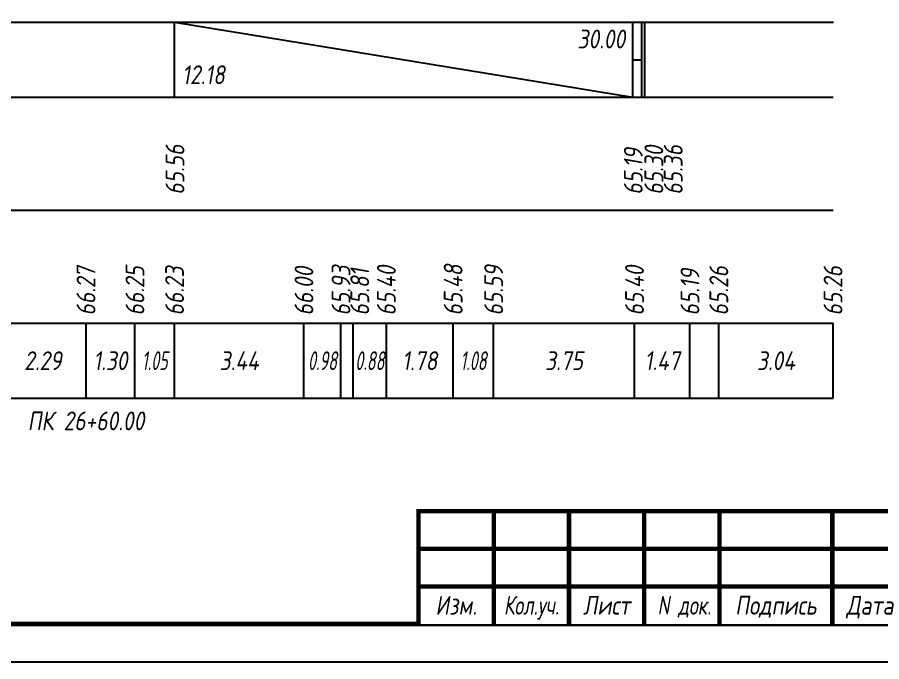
# Model space of a CAD drawing. Extents: x -717 to 1451, y -133302 to 233.
# Drawn here: x 146.6 to 261.5, y -41202.4 to -41116.8 of the extents above; entities that cross this region are included whole.
import ezdxf
from ezdxf.enums import TextEntityAlignment as Align

# ---------------------------------------------------------------- set-up
doc = ezdxf.new("R2010")
doc.units = 0
for name, color, linetype in [('Зарамочное оформление', 7, 'Continuous'), ('Код_510', 7, 'Continuous'), ('Код_516', 1, 'Continuous'), ('Подписи поперечников', 7, 'Continuous'), ('Таблица', 7, 'Continuous')]:
    doc.layers.add(name, color=color, linetype=linetype)
doc.styles.add('М', font='romand.shx', dxfattribs={"width": 0.8, "oblique": 10, "height": 2.5})

# ---------------------------------------------------------------- blocks, each defined once
blk = doc.blocks.new('Штамп')
at = {"linetype": 'Continuous'}
blk.add_wipeout([(199.95, -411.25), (384.95, -411.25), (384.95, -426.25), (199.95, -426.25)], dxfattribs=at).dxf.layer = 'Зарамочное оформление'
at = {"layer": 'Зарамочное оформление', "linetype": 'Continuous', "lineweight": -3, "const_width": 0.6, "flags": 128}
for points in [[(199.95, -426.25), (199.95, -411.25), (384.95, -411.25)], [(209.95, -411.25), (209.95, -426.25)], [(219.95, -411.25), (219.95, -426.25)], [(229.95, -411.25), (229.95, -426.25)], [(239.95, -411.25), (239.95, -426.25)], [(254.95, -411.25), (254.95, -426.25)], [(199.95, -416.25), (264.95, -416.25)], [(199.95, -421.25), (264.95, -421.25)]]:
    blk.add_lwpolyline(points, dxfattribs=at)
at = {"layer": 'Зарамочное оформление', "linetype": 'Continuous', "style": 'М', "oblique": 10}
for s, width, p in [('Изм.', 0.8, (204.95, -423.75)), ('Кол.уч.', 0.7, (214.95, -423.75)), ('Лист', 0.8, (224.95, -423.75)), ('N док.', 0.7, (235.28, -423.75)), ('Подпись', 0.8, (247.45, -423.75)), ('Дата', 0.8, (259.95, -423.75))]:
    blk.add_text(s, height=2.5, dxfattribs=dict(at, width=width)).set_placement(p, align=Align.MIDDLE_CENTER)
blk = doc.blocks.new('шифр')
blk.add_blockref('Штамп', (0, -40831))

msp = doc.modelspace()

# ---------------------------------------------------------------- linework, layer by layer
at = {"flags": 128}
msp.add_lwpolyline([(-30.054, -41202.421), (389.946, -41202.421), (389.946, -40905.421), (-30.054, -40905.421)], close=True, dxfattribs=at)
at = {"const_width": 0.6, "flags": 128}
msp.add_lwpolyline([(-10.054, -41197.421), (384.946, -41197.421), (384.946, -40910.421), (-10.054, -40910.421)], close=True, dxfattribs=at)
at = {"layer": 'Код_510'}
for p, q in [((155.752, -41167.421), (155.752, -41157.421)), ((162.251, -41167.421), (162.251, -41157.421)), ((167.522, -41167.421), (167.522, -41157.421)), ((184.719, -41167.421), (184.719, -41157.421)), ((189.641, -41167.421), (189.641, -41157.421)), ((191.273, -41167.421), (191.273, -41157.421)), ((195.679, -41167.421), (195.679, -41157.421)), ((204.556, -41167.421), (204.556, -41157.421)), ((209.937, -41167.421), (209.937, -41157.421)), ((228.662, -41167.421), (228.662, -41157.421)), ((236.029, -41167.421), (236.029, -41157.421)), ((239.868, -41167.421), (239.868, -41157.421)), ((255.051, -41167.421), (255.051, -41157.421))]:
    msp.add_line(p, q, dxfattribs=at)
at = {"layer": 'Код_516'}
for p, q in [((167.522, -41127.421), (167.522, -41117.421)), ((167.522, -41117.421), (228.437, -41127.421)), ((228.437, -41127.421), (228.437, -41117.421)), ((228.437, -41127.421), (228.437, -41117.421)), ((229.614, -41127.421), (229.614, -41117.421)), ((230.051, -41127.421), (230.051, -41117.421)), ((228.437, -41122.421), (229.614, -41122.421))]:
    msp.add_line(p, q, dxfattribs=at)
at = {"layer": 'Таблица'}
for p, q in [((80, -41117.421), (255.106, -41117.421)), ((79.946, -41127.421), (255.051, -41127.421)), ((79.946, -41142.421), (255.051, -41142.421)), ((79.946, -41157.421), (255.051, -41157.421)), ((79.946, -41167.421), (255.051, -41167.421))]:
    msp.add_line(p, q, dxfattribs=at)

# ---------------------------------------------------------------- texts
at = {"layer": 'Код_510', "style": 'М', "oblique": 10, "width": 0.8}
for s, p in [('66.27', (155.752, -41156.421)), ('66.25', (162.251, -41156.421)), ('66.23', (167.522, -41156.421)), ('65.93', (189.641, -41156.421)), ('65.40', (195.679, -41156.421)), ('65.48', (204.556, -41156.421)), ('65.59', (209.937, -41156.421)), ('65.40', (228.662, -41156.421)), ('66.00', (184.719, -41156.421)), ('65.81', (192.141, -41156.421)), ('65.19', (236.029, -41156.421)), ('65.26', (239.868, -41156.421)), ('65.26', (255.051, -41156.421))]:
    msp.add_text(s, height=2.5, rotation=90, dxfattribs=at).set_placement(p, align=Align.MIDDLE_LEFT)
at = {"layer": 'Код_510', "style": 'М', "oblique": 10}
for s, width, p in [('2.29', 0.8, (150.026, -41162.421)), ('1.30', 0.8, (159.001, -41162.421)), ('1.05', 0.6, (164.887, -41162.421)), ('3.44', 0.8, (176.121, -41162.421)), ('0.98', 0.6, (187.18, -41162.421)), ('0.88', 0.6, (193.476, -41162.421)), ('1.78', 0.8, (200.117, -41162.421)), ('1.08', 0.6, (207.246, -41162.421)), ('3.75', 0.8, (219.3, -41162.421)), ('1.47', 0.8, (232.346, -41162.421)), ('3.04', 0.8, (247.46, -41162.421))]:
    msp.add_text(s, height=2.5, dxfattribs=dict(at, width=width)).set_placement(p, align=Align.MIDDLE_CENTER)
at = {"layer": 'Код_516', "style": 'М', "oblique": 10, "width": 0.8}
msp.add_text('30.00', height=2.5, dxfattribs=at).set_placement((227.437, -41118.421), align=Align.TOP_RIGHT)
msp.add_text('12.18', height=2.5, dxfattribs=at).set_placement((168.522, -41126.421), align=Align.BOTTOM_LEFT)
for s, p in [('65.56', (167.577, -41140.371)), ('65.19', (228.492, -41140.371)), ('65.30', (231.232, -41140.371)), ('65.36', (233.806, -41140.371))]:
    msp.add_text(s, height=2.5, rotation=90, dxfattribs=at).set_placement(p, align=Align.MIDDLE_LEFT)
at = {"layer": 'Подписи поперечников', "style": 'М', "oblique": 10, "width": 0.8}
msp.add_text('ПК 26+60.00', height=2.5, dxfattribs=at).set_placement((155.752, -41172.421), align=Align.BOTTOM_CENTER)

# ---------------------------------------------------------------- next in the draw order: block references
msp.add_blockref('шифр', (0, 59.829))

doc.saveas('drawing.dxf')
